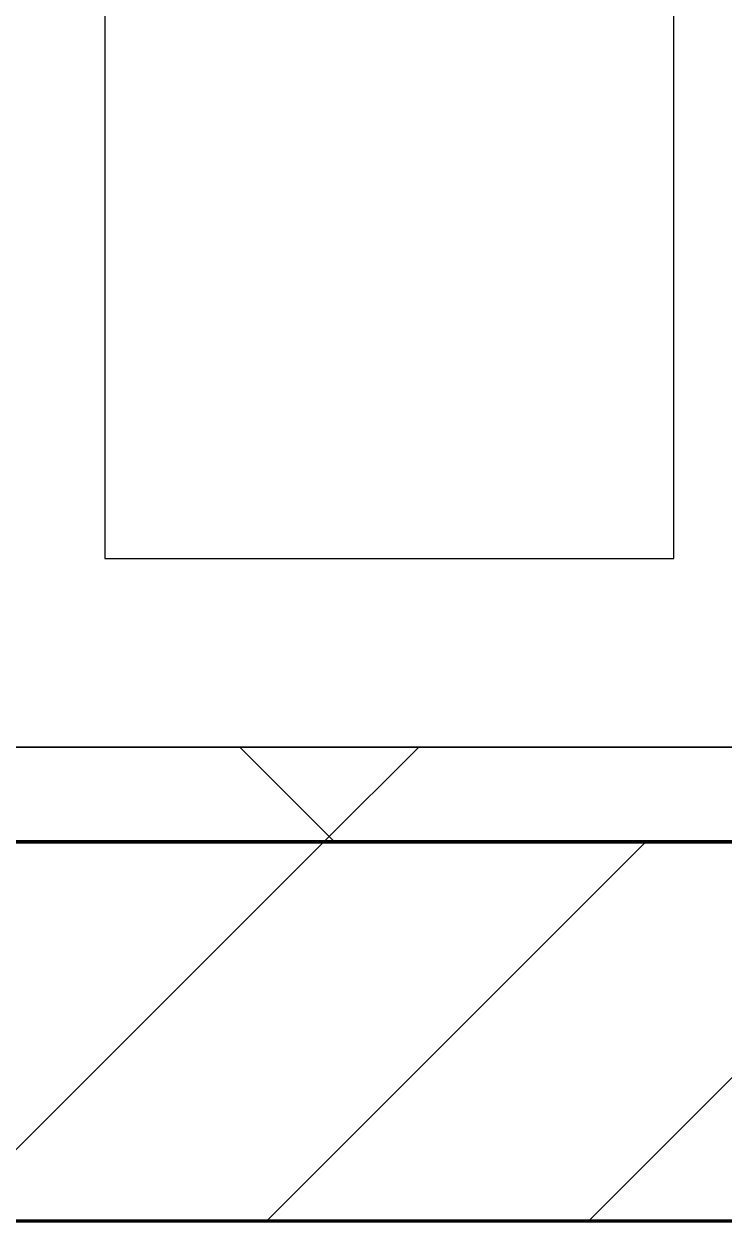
# Model space of a CAD drawing. Header units: millimetres. Extents: x -853432 to -773672, y -18171 to 22484.
# Drawn here: x -813475 to -813106, y -4021 to -3389 of the extents above; entities that cross this region are included whole.
import ezdxf
from ezdxf.xclip import XClip

# ---------------------------------------------------------------- set-up
doc = ezdxf.new("R2010")
doc.units = ezdxf.units.MM
doc.header["$XCLIPFRAME"] = 0
doc.layers.add('000 - WIPEOUT', color=250, linetype='Continuous')
doc.layers.add('A11_ALU.SOLID SHEET', color=2, linetype='Continuous')
for name, color, linetype, lineweight in [('A-GLAZ-CURT', 2, 'Continuous', 9), ('A-WALL', 5, 'Continuous', 35), ('A-WALL-FNSH', 2, 'Continuous', 35), ('A-WALL-PATT', 1, 'Continuous', 35)]:
    doc.layers.add(name, color=color, linetype=linetype, lineweight=lineweight)

# ---------------------------------------------------------------- blocks, each defined once
blk = doc.blocks.new('PPLS-PP19_Custom Tile Pattern - Custom Tile Pattern-V122-4251-01 ENLARGED CONCOURSE LEVEL - REFLECTED CEILING PLAN - SHEET 2')
at = {"layer": 'A-GLAZ-CURT'}
for p, q in [((-300, 0), (300, 0)), ((300, 0), (-300, 0)), ((195.99, 0), (213.31, 0)), ((213.31, 0), (195.99, 0)), ((230.06, 0), (300, 0)), ((-300, -50), (300, -50)), ((300, -50), (-300, -50))]:
    blk.add_line(p, q, dxfattribs=at)
for points, knots in [([(300, 0), (286.53, 0), (254.22, 0), (207.11, 0), (177.41, 0), (159.34, 0), (158.33, 0), (158.3, 0)], [-285.253232, -285.253232, -285.253232, -285.253232, -244.693688, -187.987675, -143.776725, -129.632772, -123.352749, -123.352749, -123.352749, -123.352749]), ([(159.07, 0), (159.13, 0), (160.84, 0), (165.21, 0), (174.15, 0), (185.98, 0), (208.82, 0), (219.42, 0), (230.06, 0)], [-115.643202, -115.643202, -115.643202, -115.643202, -114.681583, -87.660824, -65.295536, -41.623857, -24.459831, 0, 0, 0, 0]), ([(247.1, 0), (246.76, 0), (245.04, 0), (238.34, 0), (226.56, 0), (221.1, 0), (200.27, 0), (182.99, 0), (174.27, 0), (169.67, 0), (168.99, 0)], [-9649.085549, -9649.085549, -9649.085549, -9649.085549, -9581.591397, -9406.094246, -9221.510254, -9016.44624, -8717.832359, -8253.978395, -8152.463617, -8069.855175, -8069.855175, -8069.855175, -8069.855175]), ([(215.22, 0), (214.62, 0), (210.55, 0), (203.98, 0), (187.54, 0), (175.3, 0), (169.49, 0)], [-203.825446, -203.825446, -203.825446, -203.825446, -198.527383, -184.406837, -162.427601, -142.916156, -142.916156, -142.916156, -142.916156]), ([(171.51, 0), (176.48, 0), (193.23, 0), (201.73, 0), (208.81, 0), (213.9, 0), (241.96, 0), (266.73, 0), (281.71, 0), (290.67, 0), (294.39, 0), (295.78, 0)], [-7971.819559, -7971.819559, -7971.819559, -7971.819559, -7784.112253, -7606.717214, -7289.299508, -7042.621073, -6582.165592, -6068.460911, -5766.029927, -5566.724884, -5361.999751, -5361.999751, -5361.999751, -5361.999751]), ([(172.07, 0), (177.66, 0), (187.87, 0), (201.08, 0), (207.47, 0), (213.96, 0), (215.11, 0)], [-255.364076, -255.364076, -255.364076, -255.364076, -237.955587, -223.92608, -215.862851, -208.75215, -208.75215, -208.75215, -208.75215]), ([(294.72, 0), (284.66, 0), (260.25, 0), (230.43, 0), (219.94, 0), (219.02, 0)], [-12435.962679, -12435.962679, -12435.962679, -12435.962679, -11905.454923, -11162.864862, -10856.732305, -10856.732305, -10856.732305, -10856.732305]), ([(219.9, 0), (220.86, 0), (227.84, 0), (242.06, 0), (246.54, 0), (246.96, 0)], [-10670.940496, -10670.940496, -10670.940496, -10670.940496, -10511.382485, -9925.173265, -9834.877357, -9834.877357, -9834.877357, -9834.877357]), ([(284.76, 0), (284.76, 0), (285.09, 0), (287.47, 0), (293.59, 0), (297.76, 0), (300, 0)], [-4110.630118, -4110.630118, -4110.630118, -4110.630118, -4053.389046, -3959.664717, -3862.421465, -3746.95702, -3746.95702, -3746.95702, -3746.95702]), ([(295.67, 0), (294.07, 0), (290.37, 0), (285.38, 0), (284.87, 0)], [-4670.760324, -4670.760324, -4670.760324, -4670.760324, -4358.271401, -4143.037883, -4143.037883, -4143.037883, -4143.037883]), ([(296.36, 0), (296.67, 0), (297.38, 0), (297.86, 0), (298.09, 0)], [-5331.280472, -5331.280472, -5331.280472, -5331.280472, -5280.360606, -5199.253518, -5199.253518, -5199.253518, -5199.253518])]:
    blk.add_open_spline(points, degree=3, knots=knots, dxfattribs=at)
for points in [[(300, 0), (298.56, 0), (297.12, 0), (295.67, 0)], [(297.38, 0), (296.92, 0), (296.35, 0), (295.67, 0)]]:
    blk.add_open_spline(points, degree=3, dxfattribs=at)
blk = doc.blocks.new('PPLS-PP19_Custom Tile Pattern - Custom Tile Pattern-V123-4251-01 ENLARGED CONCOURSE LEVEL - REFLECTED CEILING PLAN - SHEET 2')
at = {"layer": 'A-GLAZ-CURT'}
for p, q in [((-300, 0), (300, 0)), ((300, 0), (-300, 0)), ((-293.07, 0), (-275.75, 0)), ((-275.75, 0), (-293.07, 0)), ((-222.32, 0), (-205, 0)), ((-205, 0), (-222.32, 0)), ((-300, -50), (300, -50)), ((300, -50), (-300, -50))]:
    blk.add_line(p, q, dxfattribs=at)
at = {"layer": 'A-GLAZ-CURT', "flags": 128}
for points in [[(-300, 0), (-291.56, 0), (-283.3, 0), (-275.2, 0), (-267.26, 0), (-259.45, 0), (-251.77, 0), (-244.2, 0), (-236.74, 0), (-229.36, 0), (-222.06, 0), (-214.83, 0), (-207.71, 0), (-200.76, 0), (-194.02, 0), (-187.54, 0), (-181.38, 0), (-175.58, 0), (-170.25, 0), (-166.38, 0)], [(-125.17, 0), (-128.55, 0), (-134.16, 0), (-140.03, 0), (-145.5, 0), (-150.63, 0), (-155.53, 0), (-160.27, 0), (-164.95, 0), (-169.65, 0), (-174.47, 0), (-179.49, 0), (-184.81, 0), (-190.44, 0), (-196.37, 0), (-202.58, 0), (-209.04, 0), (-215.73, 0), (-222.63, 0), (-229.72, 0), (-236.97, 0), (-244.39, 0), (-251.96, 0), (-259.67, 0), (-267.51, 0), (-275.48, 0), (-283.55, 0), (-291.73, 0), (-300, 0)], [(-165.64, 0), (-162.01, 0), (-159.53, 0), (-157.46, 0), (-154.52, 0), (-149.42, 0), (-141.84, 0), (-132.81, 0), (-126.08, 0)]]:
    blk.add_lwpolyline(points, dxfattribs=at)
at = {"layer": 'A-GLAZ-CURT'}
for points, knots in [([(-300, 0), (-284.65, 0), (-236.57, 0), (-195.22, 0), (-169.64, 0), (-166.48, 0)], [-5323.127839, -5323.127839, -5323.127839, -5323.127839, -4502.809032, -2700.551212, -2439.766926, -2439.766926, -2439.766926, -2439.766926]), ([(-167.37, 0), (-181.88, 0), (-217.06, 0), (-262.56, 0), (-294.48, 0), (-300, 0)], [-16248.745155, -16248.745155, -16248.745155, -16248.745155, -15131.813646, -13729.592194, -13439.944408, -13439.944408, -13439.944408, -13439.944408]), ([(-166.51, 0), (-168.36, 0), (-175.57, 0), (-185.59, 0), (-209.77, 0), (-232.01, 0), (-255.22, 0), (-262.59, 0), (-264.9, 0), (-265.4, 0)], [-2125.15159, -2125.15159, -2125.15159, -2125.15159, -2029.680487, -1755.085331, -1400.429864, -858.079193, -543.655514, -208.940337, 0, 0, 0, 0]), ([(-258.6, 0), (-257.91, 0), (-254.26, 0), (-241.25, 0), (-225.99, 0), (-213.1, 0), (-200.2, 0), (-185.8, 0), (-174.49, 0), (-166.48, 0)], [-5722.54675, -5722.54675, -5722.54675, -5722.54675, -5657.471696, -5413.335975, -5017.494783, -4832.723979, -4666.091899, -4349.945572, -4000.813434, -4000.813434, -4000.813434, -4000.813434]), ([(-133.82, 0), (-135.51, 0), (-137.8, 0), (-149.31, 0), (-162.01, 0), (-177.91, 0), (-199.46, 0), (-216.65, 0), (-231.26, 0), (-233.46, 0), (-234, 0)], [-2731.647847, -2731.647847, -2731.647847, -2731.647847, -2418.507304, -2308.929706, -2113.765672, -1763.376603, -1422.553702, -978.033455, -846.069444, -682.911962, -682.911962, -682.911962, -682.911962]), ([(-233.49, 0), (-233.44, 0), (-232.38, 0), (-230.74, 0), (-225.3, 0), (-223.63, 0)], [-455.274641, -455.274641, -455.274641, -455.274641, -440.605512, -119.536984, 0, 0, 0, 0]), ([(-223.63, 0), (-219.39, 0), (-206.17, 0), (-188.58, 0), (-169.02, 0), (-152.12, 0), (-136.84, 0), (-127.33, 0), (-124.19, 0), (-123.43, 0), (-123.28, 0)], [-5463.295695, -5463.295695, -5463.295695, -5463.295695, -5161.076232, -4739.070012, -4465.409639, -4149.119819, -3839.893365, -3647.167523, -3488.92562, -3439.852845, -3439.852845, -3439.852845, -3439.852845]), ([(-166.45, 0), (-149.04, 0), (-128.1, 0), (-110.8, 0), (-99.5, 0), (-91.46, 0)], [-2438.714467, -2438.714467, -2438.714467, -2438.714467, -1002.059161, -460.363443, 0, 0, 0, 0]), ([(-97.5, 0), (-108.4, 0), (-129.97, 0), (-155.26, 0), (-166.44, 0)], [-18346.922757, -18346.922757, -18346.922757, -18346.922757, -17136.203329, -16272.708557, -16272.708557, -16272.708557, -16272.708557]), ([(-137.88, 0), (-140.56, 0), (-147.66, 0), (-147.69, 0), (-157.52, 0), (-164.29, 0), (-166.44, 0)], [-3187.727384, -3187.727384, -3187.727384, -3187.727384, -2919.378265, -2477.344047, -2237.412286, -2126.337459, -2126.337459, -2126.337459, -2126.337459]), ([(-152.35, 0), (-151.03, 0), (-147.71, 0), (-143.57, 0), (-138.62, 0)], [-3494.978217, -3494.978217, -3494.978217, -3494.978217, -3371.022232, -3227.460399, -3227.460399, -3227.460399, -3227.460399]), ([(-118.78, 0), (-121.86, 0), (-126.28, 0), (-136.96, 0), (-147.46, 0), (-150.03, 0), (-150.57, 0)], [-5938.474035, -5938.474035, -5938.474035, -5938.474035, -5700.061948, -5508.838257, -5298.784692, -5196.16478, -5196.16478, -5196.16478, -5196.16478]), ([(-150.34, 0), (-150.07, 0), (-147.75, 0), (-142.6, 0), (-127.26, 0), (-110.86, 0), (-102.11, 0), (-98.22, 0)], [-4948.728362, -4948.728362, -4948.728362, -4948.728362, -4883.323924, -4440.880425, -4054.690705, -3793.097032, -3587.828063, -3587.828063, -3587.828063, -3587.828063]), ([(-97.51, 0), (-101.38, 0), (-115.73, 0), (-130.52, 0), (-147.74, 0), (-149.07, 0)], [-7207.014024, -7207.014024, -7207.014024, -7207.014024, -7004.680444, -6449.282163, -6277.220794, -6277.220794, -6277.220794, -6277.220794]), ([(-148.23, 0), (-146.94, 0), (-140.15, 0), (-137.28, 0), (-133.93, 0), (-128.78, 0), (-126.5, 0)], [-6162.058746, -6162.058746, -6162.058746, -6162.058746, -6017.569127, -5560.701257, -5364.112219, -5231.017328, -5231.017328, -5231.017328, -5231.017328]), ([(-97.5, 0), (-99.09, 0), (-108.43, 0), (-122.65, 0), (-139.03, 0), (-146.11, 0), (-146.95, 0)], [-1463.285317, -1463.285317, -1463.285317, -1463.285317, -1374.161226, -945.742622, -741.901385, -489.130243, -489.130243, -489.130243, -489.130243]), ([(-146.69, 0), (-146.59, 0), (-145.49, 0), (-135.69, 0), (-128.29, 0), (-125.15, 0)], [-420.34245, -420.34245, -420.34245, -420.34245, -406.956646, -290.263673, 0, 0, 0, 0]), ([(-127.41, 0), (-131.63, 0), (-133.16, 0), (-134.09, 0), (-134.15, 0)], [-8540.990293, -8540.990293, -8540.990293, -8540.990293, -8266.114998, -8246.473386, -8246.473386, -8246.473386, -8246.473386]), ([(-134.15, 0), (-133.32, 0), (-130.31, 0), (-118.44, 0), (-104.22, 0), (-97.49, 0)], [-7657.439573, -7657.439573, -7657.439573, -7657.439573, -7293.749979, -6839.55839, -6358.695982, -6358.695982, -6358.695982, -6358.695982]), ([(-120.13, 0), (-120.14, 0), (-120.24, 0), (-121.3, 0), (-129.25, 0), (-133.82, 0)], [-2933.992132, -2933.992132, -2933.992132, -2933.992132, -2920.575025, -2840.280255, -2731.647847, -2731.647847, -2731.647847, -2731.647847]), ([(-113.43, 0), (-113.44, 0), (-113.96, 0), (-119.73, 0), (-125.43, 0), (-127.03, 0), (-127.41, 0)], [-328.499627, -328.499627, -328.499627, -328.499627, -282.672656, -98.539552, -24.539552, 0, 0, 0, 0]), ([(-126.5, 0), (-122.44, 0), (-112.5, 0), (-103.26, 0), (-98.5, 0)], [-5231.017328, -5231.017328, -5231.017328, -5231.017328, -4994.692869, -4732.825202, -4732.825202, -4732.825202, -4732.825202]), ([(-125.15, 0), (-124.93, 0), (-121.96, 0), (-113.01, 0), (-98.9, 0), (-85.29, 0), (-71.67, 0), (-65.93, 0), (-65.07, 0)], [-3362.7396, -3362.7396, -3362.7396, -3362.7396, -3342.215224, -3074.362186, -2902.289527, -2605.247022, -2322.099534, -2241.8264, -2241.8264, -2241.8264, -2241.8264]), ([(-122.08, 0), (-122.01, 0), (-121.69, 0), (-121.2, 0), (-120.88, 0)], [-3136.336417, -3136.336417, -3136.336417, -3136.336417, -3110.304437, -3035.164275, -3035.164275, -3035.164275, -3035.164275]), ([(-36.33, 0), (-36.43, 0), (-37.27, 0), (-45.02, 0), (-46.13, 0), (-60.59, 0), (-81.23, 0), (-99.51, 0), (-114.02, 0), (-117.28, 0), (-118.78, 0)], [-1855.773136, -1855.773136, -1855.773136, -1855.773136, -1810.870157, -1672.078046, -1405.135169, -1060.00838, -740.068933, -229.489605, -116.330425, 0, 0, 0, 0]), ([(-117.74, 0), (-117.19, 0), (-114.78, 0), (-113.43, 0), (-113.43, 0)], [-821.249067, -821.249067, -821.249067, -821.249067, -394.672656, -330.879064, -330.879064, -330.879064, -330.879064]), ([(-97.55, 0), (-101.79, 0), (-110.47, 0), (-116.56, 0), (-117.56, 0)], [-1806.747947, -1806.747947, -1806.747947, -1806.747947, -1433.981041, -985.49888, -985.49888, -985.49888, -985.49888]), ([(-115.82, 0), (-114.96, 0), (-110.67, 0), (-102.3, 0), (-97.56, 0)], [-5724.064692, -5724.064692, -5724.064692, -5724.064692, -5430.283136, -5139.039764, -5139.039764, -5139.039764, -5139.039764]), ([(-28.65, 0), (-32.53, 0), (-40.97, 0), (-56.24, 0), (-75.59, 0), (-94, 0), (-112.01, 0), (-114.94, 0), (-115.63, 0)], [-2070.406378, -2070.406378, -2070.406378, -2070.406378, -1792.521578, -1466.981642, -1208.454564, -789.402658, -501.969187, -243.577221, -243.577221, -243.577221, -243.577221]), ([(-36.62, 0), (-36.62, 0), (-40.35, 0), (-44.32, 0), (-58.97, 0), (-80.53, 0), (-93.13, 0), (-97.51, 0)], [-4069.478503, -4069.478503, -4069.478503, -4069.478503, -3858.647035, -3538.256648, -2842.901703, -2193.204658, -1808.08864, -1808.08864, -1808.08864, -1808.08864]), ([(-97.51, 0), (-94.23, 0), (-85.97, 0), (-75.26, 0), (-68.41, 0), (-65.12, 0), (-63.63, 0)], [-3575.367904, -3575.367904, -3575.367904, -3575.367904, -3402.597032, -3144.956779, -3050.982048, -2969.237017, -2969.237017, -2969.237017, -2969.237017]), ([(-97.5, 0), (-94.38, 0), (-81.69, 0), (-63.44, 0), (-54.4, 0), (-48.53, 0), (-30.79, 0), (-18.03, 0), (8.61, 0), (15.02, 0), (22.91, 0), (31, 0), (36.27, 0), (39.91, 0), (40.38, 0)], [-4714.570177, -4714.570177, -4714.570177, -4714.570177, -4542.524482, -4008.285538, -3689.699207, -3546.54457, -3315.260113, -2864.387349, -2439.246196, -2084.094819, -1956.422387, -1818.904206, -1645.594513, -1620.038175, -1620.038175, -1620.038175, -1620.038175]), ([(-26.75, 0), (-27.82, 0), (-36.18, 0), (-53.55, 0), (-74.94, 0), (-91.74, 0), (-97.5, 0)], [-8718.362214, -8718.362214, -8718.362214, -8718.362214, -8532.293389, -8073.216054, -7508.296369, -7207.17943, -7207.17943, -7207.17943, -7207.17943]), ([(-72.93, 0), (-75.51, 0), (-82.86, 0), (-91.66, 0), (-96.62, 0)], [-19442.345229, -19442.345229, -19442.345229, -19442.345229, -18935.241197, -18379.559514, -18379.559514, -18379.559514, -18379.559514]), ([(-96.38, 0), (-95.06, 0), (-86.66, 0), (-74.02, 0), (-62.74, 0), (-60.36, 0), (-59.97, 0)], [-6332.113493, -6332.113493, -6332.113493, -6332.113493, -6236.997189, -5713.340575, -5140.470607, -5006.787413, -5006.787413, -5006.787413, -5006.787413]), ([(-96.38, 0), (-96.18, 0), (-90.91, 0), (-71.33, 0), (-48.71, 0), (-31.48, 0), (-28.56, 0)], [-5115.12164, -5115.12164, -5115.12164, -5115.12164, -5103.229623, -4799.173296, -4065.652676, -3914.703309, -3914.703309, -3914.703309, -3914.703309]), ([(-91.46, 0), (-90.09, 0), (-84.7, 0), (-77.43, 0), (-72.73, 0), (-72.64, 0), (-72.64, 0)], [-19832.387487, -19832.387487, -19832.387487, -19832.387487, -19753.885894, -19541.04734, -19478.625389, -19471.062469, -19471.062469, -19471.062469, -19471.062469]), ([(-63.96, 0), (-64.13, 0), (-72.5, 0), (-80.63, 0), (-86.16, 0)], [-2171.769325, -2171.769325, -2171.769325, -2171.769325, -2007.031671, -1681.3698, -1681.3698, -1681.3698, -1681.3698]), ([(-29.03, 0), (-33.97, 0), (-43.74, 0), (-56.37, 0), (-71.66, 0), (-77.83, 0), (-82.66, 0), (-83.28, 0), (-83.28, 0)], [-2680.714891, -2680.714891, -2680.714891, -2680.714891, -2413.671296, -2161.752162, -2006.592567, -1646.621388, -1424.436217, -1393.971743, -1393.971743, -1393.971743, -1393.971743]), ([(-83.28, 0), (-83.28, 0), (-82.91, 0), (-76.14, 0), (-62.97, 0), (-48.14, 0), (-36.49, 0), (-33.57, 0), (-29.94, 0), (-28.57, 0)], [-1393.4169, -1393.4169, -1393.4169, -1393.4169, -1353.722004, -1274.333717, -1073.56893, -651.549973, -296.515819, -83.513472, 0, 0, 0, 0]), ([(-66.39, 0), (-66.39, 0), (-63.63, 0), (-53.63, 0), (-34.42, 0), (-29.82, 0), (-29.19, 0)], [-2493.31794, -2493.31794, -2493.31794, -2493.31794, -2315.303971, -1809.437387, -963.711516, -666.19313, -666.19313, -666.19313, -666.19313]), ([(31.18, 0), (25.97, 0), (11.99, 0), (-16.92, 0), (-47.42, 0), (-65.77, 0), (-66.37, 0), (-66.38, 0)], [-4496.803627, -4496.803627, -4496.803627, -4496.803627, -4222.080604, -3745.412743, -2981.410125, -2542.574734, -2498.224237, -2498.224237, -2498.224237, -2498.224237]), ([(-63.63, 0), (-61.49, 0), (-57.39, 0), (-54.49, 0), (-45.2, 0), (-40.79, 0), (-40.46, 0), (-40.44, 0)], [-2969.237017, -2969.237017, -2969.237017, -2969.237017, -2851.217951, -2734.127174, -2474.780881, -2410.990208, -2350.645972, -2350.645972, -2350.645972, -2350.645972]), ([(-58.83, 0), (-58.37, 0), (-57.29, 0), (-54.23, 0), (-46.33, 0), (-42.62, 0), (-41.76, 0)], [-4859.52896, -4859.52896, -4859.52896, -4859.52896, -4680.891996, -4469.85053, -4321.566175, -4270.495146, -4270.495146, -4270.495146, -4270.495146]), ([(-51.83, 0), (-51.83, 0), (-51.78, 0), (-47.4, 0), (-46.01, 0), (-40.22, 0), (-36.78, 0)], [-632.814994, -632.814994, -632.814994, -632.814994, -627.965721, -508.377888, -260.442412, 0, 0, 0, 0]), ([(-28.55, 0), (-30.25, 0), (-35.55, 0), (-44.85, 0), (-51.43, 0), (-51.79, 0)], [-1144.050726, -1144.050726, -1144.050726, -1144.050726, -1039.307308, -819.71621, -644.910881, -644.910881, -644.910881, -644.910881]), ([(-41.76, 0), (-39.9, 0), (-37.72, 0), (-36.92, 0), (-36.77, 0)], [-4270.495146, -4270.495146, -4270.495146, -4270.495146, -4161.040818, -4106.245333, -4106.245333, -4106.245333, -4106.245333]), ([(-36.78, 0), (-32.43, 0), (-19.22, 0), (8.83, 0), (43.36, 0), (70.92, 0), (82.12, 0), (83.66, 0)], [-6191.144455, -6191.144455, -6191.144455, -6191.144455, -5862.463379, -5340.621928, -4573.028122, -4094.177415, -3869.465285, -3869.465285, -3869.465285, -3869.465285]), ([(-36.29, 0), (-36.29, 0), (-34.66, 0), (-28.88, 0), (-26.95, 0), (-26.54, 0)], [-9150.272121, -9150.272121, -9150.272121, -9150.272121, -9057.163041, -8919.836787, -8834.607043, -8834.607043, -8834.607043, -8834.607043]), ([(30.82, 0), (29.27, 0), (20.14, 0), (3.54, 0), (-16.58, 0), (-34.76, 0), (-36.04, 0)], [-10462.034656, -10462.034656, -10462.034656, -10462.034656, -10363.088938, -9884.23066, -9424.652049, -9182.880979, -9182.880979, -9182.880979, -9182.880979]), ([(-33.34, 0), (-33.34, 0), (-32.93, 0), (-31.16, 0), (-30.52, 0)], [-2415.024266, -2415.024266, -2415.024266, -2415.024266, -2357.633367, -2323.618664, -2323.618664, -2323.618664, -2323.618664]), ([(-28.73, 0), (-29.7, 0), (-31.28, 0), (-31.82, 0), (-32, 0)], [-2779.567349, -2779.567349, -2779.567349, -2779.567349, -2698.150104, -2614.070998, -2614.070998, -2614.070998, -2614.070998]), ([(-30.76, 0), (-30.73, 0), (-30.54, 0), (-29.95, 0), (-29.25, 0)], [-54176.191683, -54176.191683, -54176.191683, -54176.191683, -54157.274271, -54061.591654, -54061.591654, -54061.591654, -54061.591654]), ([(-30.52, 0), (-27.11, 0), (-17.83, 0), (5.99, 0), (22.06, 0), (37.44, 0), (45.92, 0), (57.76, 0), (64.47, 0), (72.74, 0), (75.22, 0), (76.03, 0), (76.21, 0)], [-2323.618664, -2323.618664, -2323.618664, -2323.618664, -2142.497158, -1716.209403, -1206.526904, -1089.329421, -901.315459, -753.071572, -495.328968, -421.953223, -334.951786, -290.452333, -290.452333, -290.452333, -290.452333]), ([(-28.8, 0), (-28.49, 0), (-27.2, 0), (-24.45, 0), (-22.56, 0)], [-155.734832, -155.734832, -155.734832, -155.734832, -102.06493, 0, 0, 0, 0]), ([(-28.7, 0), (-26.24, 0), (-21.39, 0), (-15.75, 0), (-15.19, 0)], [-54038.644252, -54038.644252, -54038.644252, -54038.644252, -53749.15266, -53717.791567, -53717.791567, -53717.791567, -53717.791567]), ([(-28.57, 0), (-26.93, 0), (-20.29, 0), (-11.45, 0), (2.08, 0), (13.15, 0), (21.24, 0), (24.62, 0), (24.72, 0), (24.72, 0)], [-5361.429781, -5361.429781, -5361.429781, -5361.429781, -5261.36855, -5050.479954, -4785.90057, -4596.498881, -4445.288762, -4384.376941, -4376.041937, -4376.041937, -4376.041937, -4376.041937]), ([(8.33, 0), (8.19, 0), (7.18, 0), (0.32, 0), (-13.75, 0), (-24.61, 0), (-28.56, 0)], [-3574.286521, -3574.286521, -3574.286521, -3574.286521, -3526.962355, -3285.499107, -2903.012179, -2689.254417, -2689.254417, -2689.254417, -2689.254417]), ([(9.32, 0), (9.08, 0), (7.65, 0), (2.57, 0), (-12.23, 0), (-21.6, 0), (-27.82, 0), (-28.56, 0)], [-2922.926651, -2922.926651, -2922.926651, -2922.926651, -2882.788014, -2720.818881, -2518.50168, -2125.455881, -2072.497381, -2072.497381, -2072.497381, -2072.497381]), ([(-13, 0), (-14.35, 0), (-17.68, 0), (-24.93, 0), (-27.83, 0), (-28.23, 0)], [-55207.591944, -55207.591944, -55207.591944, -55207.591944, -54789.006179, -54461.685999, -54405.391741, -54405.391741, -54405.391741, -54405.391741]), ([(76.63, 0), (74.8, 0), (67.65, 0), (53.52, 0), (37, 0), (24.07, 0), (12.82, 0), (-2.9, 0), (-18.19, 0), (-25.62, 0), (-27.73, 0)], [-3095.572228, -3095.572228, -3095.572228, -3095.572228, -2950.589685, -2634.532728, -2313.748533, -2106.613311, -1925.670641, -1617.263037, -1290.787923, -1160.839585, -1160.839585, -1160.839585, -1160.839585]), ([(40.22, 0), (35.23, 0), (24.1, 0), (2.64, 0), (-15.74, 0), (-25.18, 0), (-27.67, 0)], [-4066.332663, -4066.332663, -4066.332663, -4066.332663, -3766.694881, -3333.063701, -2994.501669, -2807.705886, -2807.705886, -2807.705886, -2807.705886]), ([(-27.54, 0), (-21.6, 0), (-9.92, 0), (4.23, 0), (9.64, 0), (10.14, 0), (10.18, 0)], [-3897.235535, -3897.235535, -3897.235535, -3897.235535, -3589.737505, -3285.047089, -3066.359526, -3044.715262, -3044.715262, -3044.715262, -3044.715262])]:
    blk.add_open_spline(points, degree=3, knots=knots, dxfattribs=at)
for points in [[(-166.03, 0), (-162.47, 0), (-158.63, 0), (-157.22, 0)], [(-86.16, 0), (-89.73, 0), (-93.35, 0), (-97.08, 0)], [(-39.84, 0), (-39.08, 0), (-38.11, 0), (-37.36, 0)], [(-28.63, 0), (-29.27, 0), (-29.82, 0), (-30.21, 0)]]:
    blk.add_open_spline(points, degree=3, dxfattribs=at)
blk = doc.blocks.new('*U634')
at = {"layer": 'A-GLAZ-CURT'}
for name, p in [('PPLS-PP19_Custom Tile Pattern - Custom Tile Pattern-V122-4251-01 ENLARGED CONCOURSE LEVEL - REFLECTED CEILING PLAN - SHEET 2', (22202.37, -7350)), ('PPLS-PP19_Custom Tile Pattern - Custom Tile Pattern-V123-4251-01 ENLARGED CONCOURSE LEVEL - REFLECTED CEILING PLAN - SHEET 2', (22802.37, -7350))]:
    blk.add_blockref(name, p, dxfattribs=at)
blk = doc.blocks.new('*U1051')
at = {"color": 3}
blk.add_wipeout([(-437.5, 8150), (437.5, 8150), (437.5, 7850), (-437.5, 7850)], dxfattribs=at).dxf.layer = '000 - WIPEOUT'
at = {"layer": 'A11_ALU.SOLID SHEET', "color": 0, "linetype": 'ByBlock'}
blk.add_lwpolyline([(-437.5, 7850), (437.5, 7850), (437.5, 8150), (-437.5, 8150)], close=True, dxfattribs=at)
blk = doc.blocks.new('*U1213')
blk.add_lwpolyline([(22690, -750), (19166.45, -750), (19116.45, -700), (18966.44, -550), (-101025.39, -550), (-101025.39, -6704.96), (-96300, -6704.96), (-96300, -7350), (-94497.63, -7350), (17250, -7350), (17250, -6849.96), (18300, -6849.96), (22690, -6849.96)], close=True)
at = {"layer": 'A11_ALU.SOLID SHEET', "color": 0, "linetype": 'ByBlock', "rotation": 90}
blk.add_blockref('*U1051', (-60600, -6813), dxfattribs=at)

msp = doc.modelspace()

# ---------------------------------------------------------------- block references
at = {"layer": 'A11_ALU.SOLID SHEET'}
ref = msp.add_blockref('*U1213', (-744682.37, 3579.02), dxfattribs=at)
XClip(ref).set_block_clipping_path([(-104690.1238047112, -9620.0029952966), (-34092.6543255156, 14392.9971737705)])

# ---------------------------------------------------------------- next in the draw order: hatches: boundary and pattern name
at = {"layer": 'A-WALL-PATT', "lineweight": 9}
h = msp.add_hatch(dxfattribs=at)
h.set_pattern_fill('FP_4', color=256, style=0, pattern_type=2)
h.set_pattern_definition([(45, (0, 0), (-212.13203, 212.13203), []), (135, (0, 0), (-212.13203, -212.13203), [])])
h.paths.add_polyline_path([(-779464.45, -3820.98), (-778775.03, -3820.98), (-778775.03, -3770.98), (-827933.88, -3770.98), (-828045.79, -3820.98), (-779602.34, -3820.98)])
h.paths.add_polyline_path([(-828965.42, -3820.98), (-828156.1, -3820.98), (-828044.19, -3770.98), (-841032.37, -3770.98), (-841032.37, -3820.98), (-829103.3, -3820.98)])
h = msp.add_hatch(dxfattribs=at)
h.set_pattern_fill('FP_2', color=256, style=0, pattern_type=2)
h.set_pattern_definition([(45, (0, 0), (-84.852814, 84.852814), [])])
h.paths.add_polyline_path([(-779326.57, -4020.98), (-778775.03, -4020.98), (-778775.03, -3820.98), (-828045.79, -3820.98), (-828336.65, -3950.93), (-828355, -3909.85), (-828156.1, -3820.98), (-841232.37, -3820.98), (-841232.37, -4020.98), (-779878.11, -4020.98)])
h.paths.add_polyline_path([(-828280, -3860.98), (-828285, -3859.64), (-828288.66, -3855.98), (-828289.66, -3848.39), (-828287.07, -3844.76), (-828282.59, -3841.32), (-828280, -3840.98), (-828272.93, -3843.91), (-828270.34, -3848.39), (-828270.34, -3851.81), (-828272.93, -3858.05), (-828279.18, -3860.64)])

# ---------------------------------------------------------------- next in the draw order: linework, layer by layer
at = {"layer": 'A-WALL', "color": 7, "lineweight": 70}
for p, q in [((-813980, -3820.98), (-812780, -3820.98)), ((-812780, -3820.98), (-813980, -3820.98)), ((-812780, -4020.98), (-813980, -4020.98))]:
    msp.add_line(p, q, dxfattribs=at)
at = {"layer": 'A-WALL-FNSH', "color": 250}
msp.add_line((-813980, -3770.98), (-812780, -3770.98), dxfattribs=at)

# ---------------------------------------------------------------- next in the draw order: block references
msp.add_blockref('*U634', (-835882.37, 3579.02))

doc.saveas('drawing.dxf')
